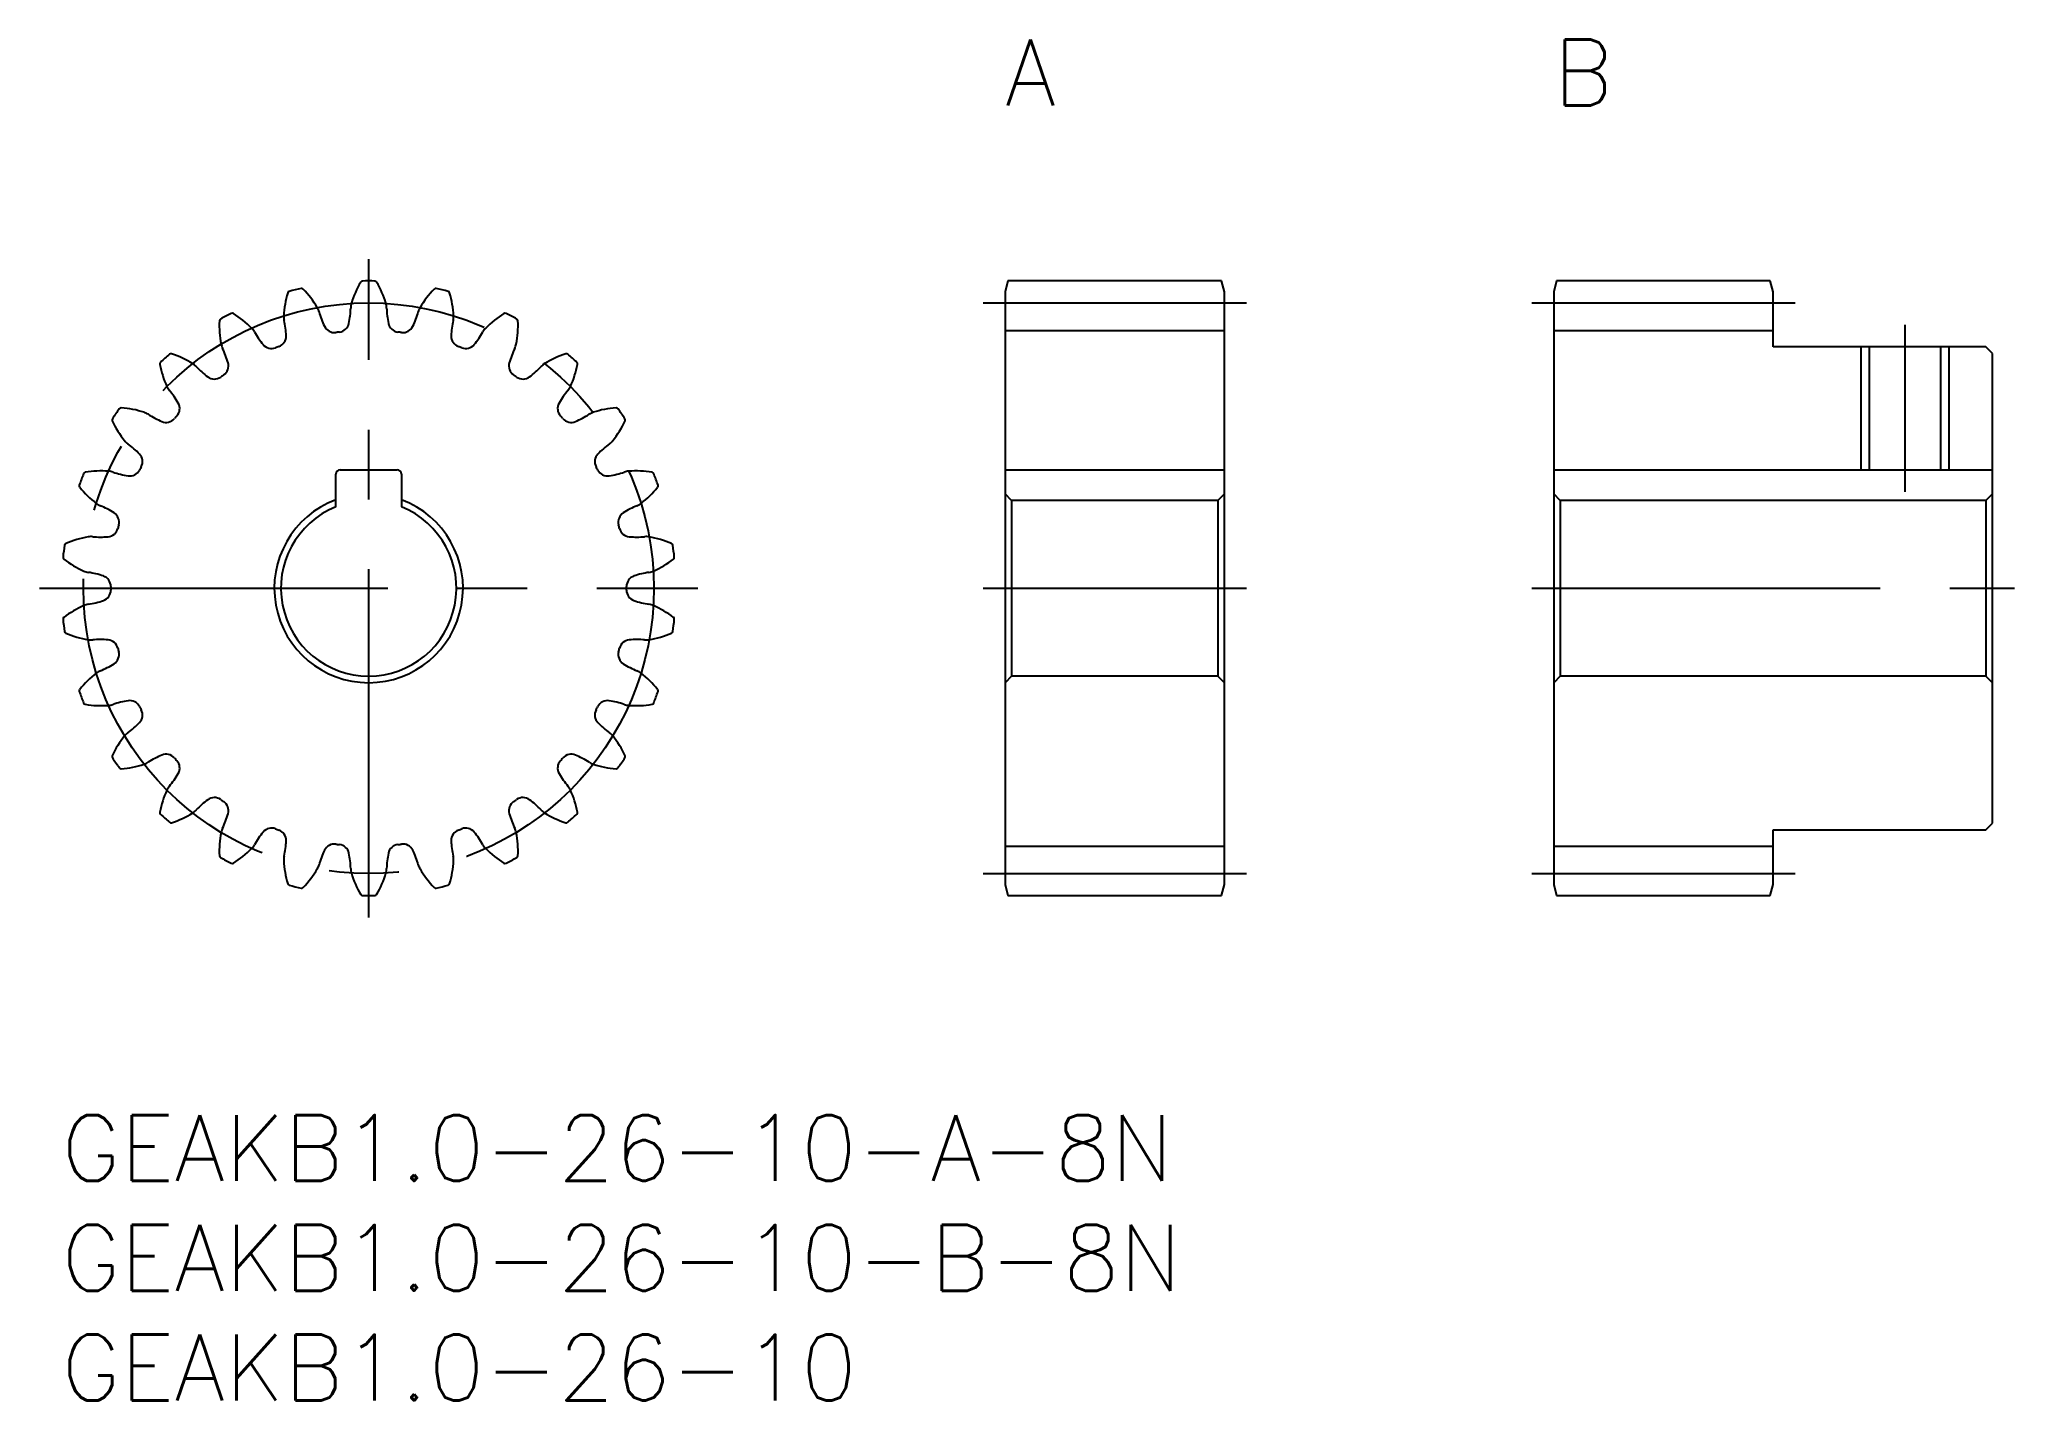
# Model space of a CAD drawing. Extents: x -1 to 89, y -13 to 49.
import ezdxf

# ---------------------------------------------------------------- set-up
doc = ezdxf.new("R2010")
doc.units = 0
doc.header["$LTSCALE"] = 0.5
doc.linetypes.add('CENTER', pattern=[50.8, 31.75, -6.35, 6.35, -6.35])
for name, color, linetype in [('MSM_CENTER', 1, 'CENTER'), ('MSM_CONTINUOUS', 7, 'CONTINUOUS'), ('MSM_NARROW', 5, 'CONTINUOUS'), ('MSM_PART_NUMBER', 7, 'CONTINUOUS')]:
    doc.layers.add(name, color=color, linetype=linetype)
doc.styles.get("Standard").update_dxf_attribs({"font": 'txt.shx', "height": 1, "bigfont": 'bigfont.shx'})

# ---------------------------------------------------------------- blocks, each defined once
blk = doc.blocks.new('*U3')
at = {"layer": 'MSM_PART_NUMBER'}
blk.add_text('GEAKB1.0-26-10-B-8N', height=3, dxfattribs=at).set_placement((0, -8))
blk = doc.blocks.new('*U4')
at = {"layer": 'MSM_PART_NUMBER'}
blk.add_text('GEAKB1.0-26-10-A-8N', height=3, dxfattribs=at).set_placement((0, -3))
blk = doc.blocks.new('*U5')
at = {"layer": 'MSM_PART_NUMBER'}
blk.add_text('A', height=3, dxfattribs=at).set_placement((43, 46))
blk = doc.blocks.new('*U6')
at = {"layer": 'MSM_PART_NUMBER'}
blk.add_text('B', height=3, dxfattribs=at).set_placement((68, 46))
blk = doc.blocks.new('*U7')
at = {"layer": 'MSM_PART_NUMBER'}
blk.add_text('GEAKB1.0-26-10', height=3, dxfattribs=at).set_placement((0, -13))

msp = doc.modelspace()

# ---------------------------------------------------------------- linework, layer by layer
at = {"layer": 'MSM_CENTER'}
for p, q in [((14, 9), (14, 39)), ((42, 37), (54, 37)), ((67, 37), (79, 37)), ((84, 36), (84, 28.4)), ((-1, 24), (29, 24)), ((42, 24), (54, 24)), ((67, 24), (89, 24)), ((42, 11), (54, 11)), ((67, 11), (79, 11))]:
    msp.add_line(p, q, dxfattribs=at)
msp.add_circle((14, 24), 13, dxfattribs=at)
at = {"layer": 'MSM_CONTINUOUS'}
for p, q in [((43.134, 38), (43, 37.5)), ((52.866, 38), (43.134, 38)), ((53, 37.5), (52.866, 38)), ((68.134, 38), (68, 37.5)), ((77.866, 38), (68.134, 38)), ((78, 37.5), (77.866, 38)), ((43, 37.5), (43, 10.5)), ((53, 10.5), (53, 37.5)), ((68, 37.5), (68, 10.5)), ((78, 35), (78, 37.5)), ((43, 35.75), (53, 35.75)), ((68, 35.75), (78, 35.75)), ((87.7, 35), (78, 35)), ((82.379, 35), (82.379, 29.4)), ((85.621, 35), (85.621, 29.4)), ((88, 34.7), (87.7, 35)), ((88, 13.3), (88, 34.7)), ((12.5, 27.708), (12.5, 29.2)), ((12.7, 29.4), (15.3, 29.4)), ((15.5, 29.2), (15.5, 27.708)), ((43, 29.4), (53, 29.4)), ((68, 29.4), (88, 29.4)), ((43.3, 28), (43, 28.3)), ((43.3, 28), (43.3, 20)), ((52.7, 28), (43.3, 28)), ((53, 28.3), (52.7, 28)), ((52.7, 28), (52.7, 20)), ((68.3, 28), (68, 28.3)), ((68.3, 28), (68.3, 20)), ((87.7, 28), (68.3, 28)), ((88, 28.3), (87.7, 28)), ((87.7, 28), (87.7, 20)), ((43.3, 20), (43, 19.7)), ((52.7, 20), (43.3, 20)), ((53, 19.7), (52.7, 20)), ((68.3, 20), (68, 19.7)), ((87.7, 20), (68.3, 20)), ((88, 19.7), (87.7, 20)), ((78, 10.5), (78, 13)), ((78, 13), (87.7, 13)), ((87.7, 13), (88, 13.3)), ((43, 12.25), (53, 12.25)), ((68, 12.25), (78, 12.25)), ((43, 10.5), (43.134, 10)), ((43.134, 10), (52.866, 10)), ((52.866, 10), (53, 10.5)), ((68, 10.5), (68.134, 10)), ((68.134, 10), (77.866, 10)), ((77.866, 10), (78, 10.5))]:
    msp.add_line(p, q, dxfattribs=at)
for centre, radius, start, end in [((17.369, 35.743), 4.333, 149.40662, 163.46154), ((13.725, 37.897), 0.1, 91.13329, 149.40662), ((14, 24), 14, 88.86671, 91.13329), ((14.275, 37.897), 0.1, 30.59338, 88.8667), ((10.631, 35.743), 4.333, 16.53846, 30.59338), ((14.461, 36.208), 4.333, 163.25278, 177.30769), ((10.407, 37.428), 0.1, 104.97944, 163.25278), ((14, 24), 14, 102.71286, 104.97944), ((10.941, 37.559), 0.1, 44.43953, 102.71288), ((7.919, 34.595), 4.333, 30.38462, 44.43953), ((14, 36.743), 0.819, 163.4615, 178.32828), ((14, 36.743), 0.819, 1.67172, 16.5385), ((20.081, 34.595), 4.333, 135.56047, 149.61538), ((17.059, 37.559), 0.1, 77.28714, 135.56047), ((14, 24), 14, 75.02056, 77.28714), ((17.593, 37.428), 0.1, 16.74722, 75.02056), ((13.539, 36.208), 4.333, 2.69231, 16.74722), ((11.526, 35.963), 4.333, 177.09893, 191.15385), ((7.298, 36.178), 0.1, 118.8256, 177.09893), ((14, 24), 14, 116.55902, 118.8256), ((7.785, 36.433), 0.1, 58.28569, 116.55901), ((5.56, 32.832), 4.333, 44.23077, 58.28569), ((10.95, 36.373), 0.819, 177.30765, 192.17443), ((6.24, 35.357), 4, 2.0934, 12.17447), ((10.95, 36.373), 0.819, 15.51788, 30.38465), ((15.593, 37.662), 4, 195.51784, 205.5989), ((12.61, 36.171), 0.5, 276.5159, 348.24725), ((9.183, 36.884), 4, 348.24725, 358.32831), ((18.817, 36.884), 4, 181.67169, 191.75275), ((15.39, 36.171), 0.5, 191.75275, 263.48409), ((12.407, 37.662), 4, 334.4011, 344.48216), ((17.05, 36.373), 0.819, 149.61535, 164.48212), ((21.76, 35.357), 4, 167.82553, 177.9066), ((17.05, 36.373), 0.819, 347.82557, 2.69234), ((22.44, 32.832), 4.333, 121.71431, 135.76923), ((20.215, 36.433), 0.1, 63.44098, 121.71431), ((14, 24), 14, 61.1744, 63.44098), ((16.474, 35.963), 4.333, 348.84615, 2.90107), ((20.702, 36.178), 0.1, 2.90107, 61.1744), ((8.078, 35.284), 0.819, 191.15381, 206.02059), ((8.078, 35.284), 0.819, 29.36403, 44.23081), ((12.278, 37.646), 4, 209.364, 219.44506), ((9.575, 35.423), 0.5, 219.44505, 291.1764), ((9.738, 35.485), 0.5, 290.36206, 2.0934), ((12.437, 36.15), 0.5, 205.5989, 277.33024), ((14, 24), 11.75, 96.51591, 97.33024), ((14, 24), 11.75, 82.66976, 83.48409), ((15.563, 36.15), 0.5, 262.66977, 334.40109), ((18.262, 35.485), 0.5, 177.9066, 249.63794), ((18.425, 35.423), 0.5, 248.82361, 320.55494), ((15.722, 37.646), 4, 320.55494, 330.636), ((19.922, 35.284), 0.819, 135.76919, 150.63597), ((19.922, 35.284), 0.819, 333.97941, 348.84619), ((4.579, 34.22), 0.1, 132.67175, 190.94508), ((8.735, 35.024), 4.333, 190.94508, 205), ((14, 24), 14, 130.40517, 132.67175), ((4.99, 34.585), 0.1, 72.13184, 130.40517), ((3.691, 30.555), 4.333, 58.07692, 72.13184), ((5.55, 33.538), 0.819, 43.21018, 58.07696), ((3.748, 33.17), 4, 15.93956, 26.02062), ((7.113, 34.131), 0.5, 304.20821, 15.93955), ((14, 24), 11.75, 110.36206, 111.1764), ((14, 24), 11.75, 68.8236, 69.63794), ((20.887, 34.131), 0.5, 164.06045, 235.79178), ((24.252, 33.17), 4, 153.97938, 164.06044), ((22.45, 33.538), 0.819, 121.92304, 136.78982), ((24.309, 30.555), 4.333, 107.86816, 121.92308), ((23.01, 34.585), 0.1, 49.59483, 107.86816), ((14, 24), 14, 47.32825, 49.59483), ((19.265, 35.024), 4.333, 335, 349.05492), ((23.421, 34.22), 0.1, 349.05492, 47.32825), ((9.062, 36.838), 4, 223.21015, 233.29121), ((6.97, 34.032), 0.5, 233.2912, 305.02255), ((14, 24), 11.75, 124.20822, 125.02255), ((14, 24), 11.75, 54.97745, 55.79178), ((21.03, 34.032), 0.5, 234.97746, 306.70878), ((18.938, 36.838), 4, 306.70879, 316.78985), ((5.55, 33.538), 0.819, 204.99996, 219.86674), ((1.851, 30.45), 4, 29.78571, 39.86677), ((4.889, 32.188), 0.5, 318.05436, 29.78571), ((23.111, 32.188), 0.5, 150.2143, 221.94563), ((26.149, 30.45), 4, 140.13323, 150.21429), ((22.45, 33.538), 0.819, 320.13326, 335.00004), ((2.407, 31.668), 0.1, 146.5179, 204.79124), ((6.25, 33.443), 4.333, 204.79124, 218.84615), ((14, 24), 14, 144.25133, 146.5179), ((2.719, 32.121), 0.1, 85.97799, 144.25133), ((2.422, 27.898), 4.333, 71.92308, 85.97799), ((3.513, 31.239), 0.819, 57.05634, 71.92311), ((6.133, 35.283), 4, 237.0563, 247.13737), ((4.773, 32.058), 0.5, 247.13737, 318.8687), ((14, 24), 11.75, 138.05437, 138.8687), ((14, 24), 11.75, 41.13129, 41.94563), ((23.227, 32.058), 0.5, 221.1313, 292.86263), ((21.867, 35.283), 4, 292.86263, 302.9437), ((24.487, 31.239), 0.819, 108.07689, 122.94366), ((25.578, 27.898), 4.333, 94.02201, 108.07692), ((21.75, 33.443), 4.333, 321.15385, 335.20876), ((25.281, 32.121), 0.1, 35.74867, 94.02201), ((14, 24), 14, 33.4821, 35.74867), ((25.593, 31.668), 0.1, 335.20876, 33.4821), ((3.513, 31.239), 0.819, 218.84612, 233.71289), ((24.487, 31.239), 0.819, 306.28711, 321.15388), ((0.661, 27.355), 4, 43.63186, 53.71293), ((3.194, 29.77), 0.5, 331.90052, 43.63186), ((24.806, 29.77), 0.5, 136.36814, 208.09949), ((27.339, 27.355), 4, 126.28707, 136.36814), ((14, 24), 14, 158.09748, 160.36406), ((1.103, 29.185), 0.1, 99.82415, 158.09748), ((1.826, 25.014), 4.333, 85.76923, 99.82415), ((2.085, 28.519), 0.819, 70.90249, 85.76927), ((3.661, 33.072), 4, 250.90246, 260.98352), ((3.113, 29.616), 0.5, 260.98352, 332.71486), ((14, 24), 11.75, 151.90053, 152.71486), ((12.7, 29.2), 0.2, 90, 180), ((15.3, 29.2), 0.2, 0, 90), ((14, 24), 11.75, 27.28514, 28.09947), ((24.887, 29.616), 0.5, 207.28515, 279.01648), ((24.339, 33.072), 4, 279.01648, 289.09754), ((25.915, 28.519), 0.819, 94.23073, 109.09751), ((26.174, 25.014), 4.333, 80.17585, 94.23077), ((26.897, 29.185), 0.1, 21.90252, 80.17585), ((14, 24), 14, 19.63594, 21.90252), ((0.908, 28.671), 0.1, 160.36406, 218.63739), ((4.215, 31.314), 4.333, 218.63739, 232.69231), ((14, 24), 4.3, 110.41621, 69.58379), ((23.785, 31.314), 4.333, 307.30769, 321.36261), ((27.092, 28.671), 0.1, 321.36261, 19.63594), ((2.085, 28.519), 0.819, 232.69227, 247.55905), ((0.245, 24.065), 4, 57.47802, 67.55908), ((2.127, 27.016), 0.5, 345.74667, 57.47801), ((14, 24), 4, 112.02431, 67.97569), ((25.873, 27.016), 0.5, 122.52199, 194.25334), ((27.755, 24.065), 4, 112.44092, 122.52198), ((25.915, 28.519), 0.819, 292.44095, 307.30773), ((1.937, 22.071), 4.333, 99.61539, 113.6703), ((1.35, 25.536), 0.819, 84.74864, 99.61542), ((1.791, 30.335), 4, 264.74861, 274.82967), ((2.085, 26.847), 0.5, 274.82968, 346.56101), ((14, 24), 11.75, 165.74668, 166.56101), ((14, 24), 11.75, 13.43899, 14.25332), ((25.915, 26.847), 0.5, 193.439, 265.17032), ((26.209, 30.335), 4, 265.17033, 275.25139), ((26.65, 25.536), 0.819, 80.38458, 95.25136), ((26.063, 22.071), 4.333, 66.3297, 80.38461), ((14, 24), 14, 171.94363, 174.21021), ((0.171, 25.402), 0.1, 174.21021, 232.48354), ((2.749, 28.76), 4.333, 232.48354, 246.53846), ((0.237, 25.948), 0.1, 113.6703, 171.94363), ((25.251, 28.76), 4.333, 293.46154, 307.51646), ((27.763, 25.948), 0.1, 8.05637, 66.3297), ((14, 24), 14, 5.78979, 8.05637), ((27.829, 25.402), 0.1, 307.51646, 5.78979), ((1.35, 25.536), 0.819, 246.53842, 261.4052), ((0.63, 20.771), 4, 71.32417, 81.40524), ((1.75, 24.087), 0.5, 359.59282, 71.32417), ((26.25, 24.087), 0.5, 108.67583, 180.40719), ((27.37, 20.771), 4, 98.59476, 108.67583), ((26.65, 25.536), 0.819, 278.5948, 293.46157), ((0.63, 27.229), 4, 278.59476, 288.67583), ((1.75, 23.913), 0.5, 288.67583, 0.40717), ((14, 24), 11.75, 179.59283, 180.40717), ((14, 24), 11.75, 359.59283, 0.40717), ((26.25, 23.913), 0.5, 179.59284, 251.32417), ((27.37, 27.229), 4, 251.32417, 261.40524), ((0.171, 22.598), 0.1, 127.51646, 185.78979), ((14, 24), 14, 185.78979, 188.05637), ((2.749, 19.24), 4.333, 113.46154, 127.51646), ((1.35, 22.464), 0.819, 98.5948, 113.46158), ((26.65, 22.464), 0.819, 66.53842, 81.4052), ((25.251, 19.24), 4.333, 52.48354, 66.53846), ((14, 24), 14, 351.94363, 354.21021), ((27.829, 22.598), 0.1, 354.21021, 52.48354), ((0.237, 22.052), 0.1, 188.05637, 246.3297), ((1.937, 25.929), 4.333, 246.3297, 260.38461), ((1.35, 22.464), 0.819, 260.38458, 275.25136), ((1.791, 17.665), 4, 85.17033, 95.25139), ((2.085, 21.153), 0.5, 13.43898, 85.17032), ((25.915, 21.153), 0.5, 94.82968, 166.56103), ((26.209, 17.665), 4, 84.74861, 94.82967), ((26.65, 22.464), 0.819, 264.74864, 279.61542), ((26.063, 25.929), 4.333, 279.61538, 293.6703), ((27.763, 22.052), 0.1, 293.6703, 351.94363), ((2.127, 20.984), 0.5, 302.52199, 14.25332), ((14, 24), 11.75, 193.43899, 194.25332), ((25.873, 20.984), 0.5, 165.74669, 237.47801), ((14, 24), 11.75, 345.74668, 346.56101), ((4.215, 16.686), 4.333, 127.30769, 141.36261), ((2.085, 19.481), 0.819, 112.44095, 127.30773), ((0.245, 23.935), 4, 292.44092, 302.52198), ((27.755, 23.935), 4, 237.47802, 247.55908), ((25.915, 19.481), 0.819, 52.69227, 67.55905), ((23.785, 16.686), 4.333, 38.63739, 52.69231), ((0.908, 19.329), 0.1, 141.36261, 199.63594), ((14, 24), 14, 199.63594, 201.90252), ((14, 24), 14, 338.09748, 340.36406), ((27.092, 19.329), 0.1, 340.36406, 38.63739), ((1.103, 18.815), 0.1, 201.90252, 260.17585), ((1.826, 22.986), 4.333, 260.17585, 274.23077), ((2.085, 19.481), 0.819, 274.23073, 289.09751), ((3.661, 14.928), 4, 99.01648, 109.09754), ((3.113, 18.384), 0.5, 27.28513, 99.01647), ((3.194, 18.23), 0.5, 316.36814, 28.09947), ((14, 24), 11.75, 207.28514, 208.09947), ((24.806, 18.23), 0.5, 151.90054, 223.63186), ((14, 24), 11.75, 331.90053, 332.71486), ((24.887, 18.384), 0.5, 80.98353, 152.71488), ((24.339, 14.928), 4, 70.90246, 80.98352), ((25.915, 19.481), 0.819, 250.90249, 265.76927), ((26.174, 22.986), 4.333, 265.76923, 279.82415), ((26.897, 18.815), 0.1, 279.82415, 338.09748), ((6.25, 14.557), 4.333, 141.15385, 155.20876), ((3.513, 16.761), 0.819, 126.28711, 141.15388), ((0.661, 20.645), 4, 306.28707, 316.36814), ((27.339, 20.645), 4, 223.63186, 233.71293), ((24.487, 16.761), 0.819, 38.84612, 53.71289), ((21.75, 14.557), 4.333, 24.79124, 38.84615), ((2.407, 16.332), 0.1, 155.20876, 213.4821), ((14, 24), 14, 213.4821, 215.74867), ((6.133, 12.717), 4, 112.86263, 122.9437), ((4.773, 15.942), 0.5, 41.13129, 112.86263), ((14, 24), 11.75, 221.1313, 221.94563), ((14, 24), 11.75, 318.05437, 318.8687), ((23.227, 15.942), 0.5, 67.13737, 138.8687), ((21.867, 12.717), 4, 57.0563, 67.13737), ((14, 24), 14, 324.25133, 326.5179), ((25.593, 16.332), 0.1, 326.5179, 24.79124), ((2.719, 15.879), 0.1, 215.74867, 274.02201), ((2.422, 20.102), 4.333, 274.02201, 288.07692), ((3.513, 16.761), 0.819, 288.07689, 302.94366), ((1.851, 17.55), 4, 320.13323, 330.21429), ((4.889, 15.812), 0.5, 330.21429, 41.94563), ((23.111, 15.812), 0.5, 138.05438, 209.7857), ((26.149, 17.55), 4, 209.78571, 219.86677), ((24.487, 16.761), 0.819, 237.05634, 251.92311), ((25.578, 20.102), 4.333, 251.92308, 265.97799), ((25.281, 15.879), 0.1, 265.97799, 324.25133), ((8.735, 12.976), 4.333, 155, 169.05492), ((5.55, 14.462), 0.819, 140.13326, 155.00004), ((6.97, 13.968), 0.5, 54.97746, 126.70878), ((21.03, 13.968), 0.5, 53.29122, 125.02255), ((22.45, 14.462), 0.819, 24.99996, 39.86674), ((19.265, 12.976), 4.333, 10.94508, 25), ((4.579, 13.78), 0.1, 169.05492, 227.32825), ((14, 24), 14, 227.32825, 229.59483), ((3.691, 17.445), 4.333, 287.86816, 301.92308), ((5.55, 14.462), 0.819, 301.92304, 316.78982), ((9.062, 11.162), 4, 126.70879, 136.78985), ((14, 24), 11.75, 234.97745, 235.79178), ((3.748, 14.83), 4, 333.97938, 344.06044), ((7.113, 13.869), 0.5, 344.06045, 55.79178), ((20.887, 13.869), 0.5, 124.20823, 195.93955), ((24.252, 14.83), 4, 195.93956, 206.02062), ((14, 24), 11.75, 304.20822, 305.02255), ((18.938, 11.162), 4, 43.21015, 53.29121), ((22.45, 14.462), 0.819, 223.21018, 238.07696), ((24.309, 17.445), 4.333, 238.07692, 252.13184), ((14, 24), 14, 310.40517, 312.67175), ((23.421, 13.78), 0.1, 312.67175, 10.94508), ((4.99, 13.415), 0.1, 229.59483, 287.86816), ((11.526, 12.037), 4.333, 168.84615, 182.90107), ((8.078, 12.716), 0.819, 153.97941, 168.84619), ((12.278, 10.354), 4, 140.55494, 150.636), ((9.575, 12.577), 0.5, 68.82361, 140.55494), ((14, 24), 11.75, 248.8236, 249.63794), ((9.738, 12.515), 0.5, 357.9066, 69.63794), ((18.262, 12.515), 0.5, 110.36208, 182.0934), ((14, 24), 11.75, 290.36206, 291.1764), ((18.425, 12.577), 0.5, 39.44507, 111.1764), ((15.722, 10.354), 4, 29.364, 39.44506), ((19.922, 12.716), 0.819, 11.15381, 26.02059), ((16.474, 12.037), 4.333, 357.09893, 11.15385), ((23.01, 13.415), 0.1, 252.13184, 310.40517), ((7.298, 11.822), 0.1, 182.90107, 241.1744), ((14, 24), 14, 241.1744, 243.44098), ((5.56, 15.168), 4.333, 301.71431, 315.76923), ((8.078, 12.716), 0.819, 315.76919, 330.63597), ((10.95, 11.627), 0.819, 167.82557, 182.69234), ((6.24, 12.643), 4, 347.82553, 357.9066), ((15.593, 10.338), 4, 154.4011, 164.48216), ((12.437, 11.85), 0.5, 82.66977, 154.40109), ((14, 24), 11.75, 262.66976, 263.48409), ((12.61, 11.829), 0.5, 11.75276, 83.48409), ((9.183, 11.116), 4, 1.67169, 11.75275), ((18.817, 11.116), 4, 168.24725, 178.32831), ((15.39, 11.829), 0.5, 96.51592, 168.24725), ((14, 24), 11.75, 276.51591, 277.33024), ((15.563, 11.85), 0.5, 25.59891, 97.33024), ((12.407, 10.338), 4, 15.51784, 25.59891), ((21.76, 12.643), 4, 182.0934, 192.17447), ((17.05, 11.627), 0.819, 357.30765, 12.17443), ((19.922, 12.716), 0.819, 209.36403, 224.23081), ((22.44, 15.168), 4.333, 224.23077, 238.28569), ((14, 24), 14, 296.55902, 298.8256), ((20.702, 11.822), 0.1, 298.82573, 357.09893), ((7.785, 11.567), 0.1, 243.44098, 301.71431), ((14.461, 11.792), 4.333, 182.69231, 196.74722), ((7.919, 13.405), 4.333, 315.56047, 329.61538), ((10.95, 11.627), 0.819, 329.61535, 344.48212), ((14, 11.257), 0.819, 181.67172, 196.5385), ((17.369, 12.257), 4.333, 196.53846, 210.59338), ((10.631, 12.257), 4.333, 329.40662, 343.46154), ((14, 11.257), 0.819, 343.4615, 358.32828), ((17.05, 11.627), 0.819, 195.51788, 210.38465), ((20.081, 13.405), 4.333, 210.38462, 224.43953), ((13.539, 11.792), 4.333, 343.25278, 357.30769), ((20.215, 11.567), 0.1, 238.28569, 296.55902), ((10.407, 10.572), 0.1, 196.74722, 255.02056), ((14, 24), 14, 255.02056, 257.28714), ((10.941, 10.441), 0.1, 257.28714, 315.56047), ((13.725, 10.103), 0.1, 210.59338, 268.86671), ((14, 24), 14, 268.86671, 271.13329), ((14.275, 10.103), 0.1, 271.13343, 329.40662), ((17.059, 10.441), 0.1, 224.43953, 282.71286), ((14, 24), 14, 282.71286, 284.97944), ((17.593, 10.572), 0.1, 284.97944, 343.25278)]:
    msp.add_arc(centre, radius, start, end, dxfattribs=at)
at = {"layer": 'MSM_NARROW'}
for p, q in [((82, 35), (82, 29.4)), ((86, 35), (86, 29.4))]:
    msp.add_line(p, q, dxfattribs=at)

# ---------------------------------------------------------------- block references
at = {"layer": 'MSM_CONTINUOUS'}
for name in ['*U5', '*U6', '*U4', '*U3', '*U7']:
    msp.add_blockref(name, (0, 0), dxfattribs=at)

doc.saveas('drawing.dxf')
